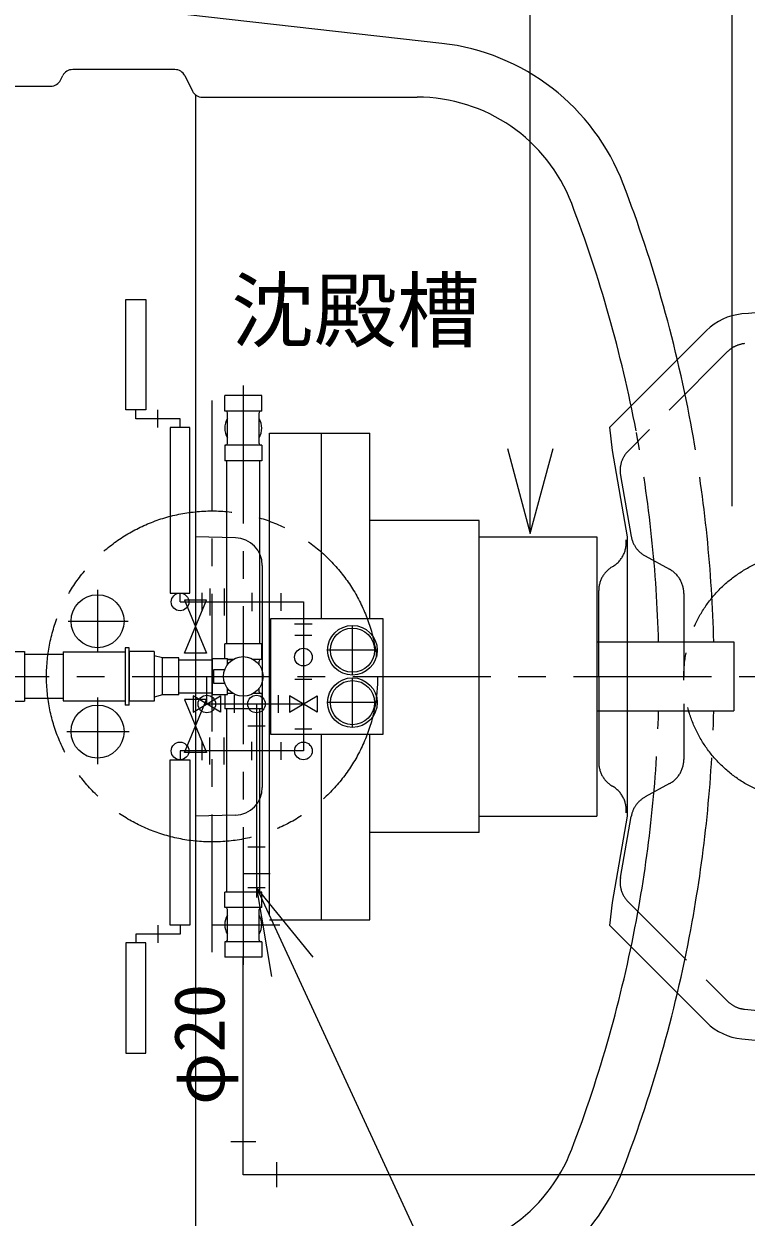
# Model space of a CAD drawing. Units: millimetres, scale not verified. Extents: x -14850 to 14850, y -10500 to 10500.
# Drawn here: x -6578 to -5269, y 537 to 2700 of the extents above; entities that cross this region are included whole.
import ezdxf
from ezdxf.enums import TextEntityAlignment as Align

# ---------------------------------------------------------------- set-up
doc = ezdxf.new("R2010")
doc.units = ezdxf.units.MM
doc.header["$LTSCALE"] = 50
for name, pattern in [('CHAIN1', [8, 5, -1, 1, -1]), ('DASHED3', [4, 3, -1]), ('LONG_DASHED1', [7, 6, -1])]:
    doc.linetypes.add(name, pattern=pattern)
for name, color, linetype, lineweight in [('0-0_空気管', 4, 'Continuous', 25), ('0-1_躯体', 3, 'Continuous', 25), ('0-2_製作', 5, 'Continuous', 25)]:
    doc.layers.add(name, color=color, linetype=linetype, lineweight=lineweight)
doc.styles.add('ＭＳ ゴシック', font='')
doc.styles.get('ＭＳ ゴシック').set_extended_font_data('MS Gothic')

msp = doc.modelspace()

# ---------------------------------------------------------------- linework, layer by layer
at = {"layer": '0-0_空気管', "color": 3}
msp.add_line((-5294.45, 1825.7), (-5294.45, 2864.07), dxfattribs=at)
at = {"layer": '0-0_空気管', "color": 3, "linetype": 'LONG_DASHED1'}
for radius, start, end in [(2400, 1.49223, 10.62198), (2500, 1.43253, 10.25327), (2400, 349.37801, 358.50775), (2500, 349.7467, 358.56744)]:
    msp.add_arc((-7827.2, 1517.32), radius, start, end, dxfattribs=at)
at = {"layer": '0-1_躯体'}
for p, q in [((-5660.63, 1776.16), (-5660.63, 3057.27)), ((-5820.87, 2664.8), (-6280.99, 2716.69)), ((-6304.56, 2617.32), (-6489.84, 2617.32)), ((-6511.67, 2598.38), (-6507.73, 2606.27)), ((-6286.67, 2606.27), (-6272.73, 2578.38)), ((-6774.84, 2587.32), (-6529.56, 2587.32)), ((-6267.2, 2571.6), (-6267.2, 463.05)), ((-6254.84, 2567.32), (-5865.69, 2567.32)), ((-6375.27, 1984.32), (-6375.27, 2000.32)), ((-6335.27, 1968.32), (-6335.27, 2000.32)), ((-6038.81, 1622.32), (-6038.81, 1958.38)), ((-5951.51, 1622.32), (-5951.51, 1958.38)), ((-6210.7, 1576.32), (-6210.7, 1908.32)), ((-6150.7, 1576.32), (-6150.7, 1908.32)), ((-5752.88, 1800.24), (-5951.51, 1800.25)), ((-5752.88, 1234.4), (-5752.88, 1800.24)), ((-6194.89, 1768.6), (-6267.2, 1770.49)), ((-5752.88, 1770.33), (-5539.84, 1770.33)), ((-5539.84, 1770.33), (-5539.84, 1264.32)), ((-5484.16, 1264.31), (-5484.16, 1770.34)), ((-6146.2, 1718.62), (-6146.2, 1316.03)), ((-6295.27, 1652.32), (-6295.27, 1668.32)), ((-6255.27, 1635.82), (-6255.27, 1668.82)), ((-6241.27, 1676.82), (-6241.27, 1627.82)), ((-6215.27, 1676.82), (-6215.27, 1627.82)), ((-6165.27, 1668.82), (-6165.27, 1635.82)), ((-6111.7, 1636.32), (-6111.7, 1668.32)), ((-6055.7, 1612.32), (-6087.7, 1612.32)), ((-6087.2, 1592.32), (-6056.2, 1592.32)), ((-5539.84, 1579.82), (-5291.7, 1579.82)), ((-5291.7, 1579.82), (-5291.7, 1454.82)), ((-6622.2, 1562.32), (-6577.2, 1562.32)), ((-6577.2, 1562.32), (-6577.2, 1472.32)), ((-6507.2, 1557.32), (-6577.2, 1557.32)), ((-6507.2, 1561.82), (-6394.7, 1561.82)), ((-6507.2, 1561.82), (-6507.2, 1472.82)), ((-6387.2, 1465.32), (-6387.2, 1569.32)), ((-6342.2, 1562.32), (-6387.2, 1562.32)), ((-6342.2, 1562.32), (-6342.2, 1472.32)), ((-6327.2, 1483.82), (-6327.2, 1550.82)), ((-6297.2, 1483.82), (-6297.2, 1550.82)), ((-6297.2, 1547.32), (-6236.7, 1547.32)), ((-6236.7, 1484.57), (-6236.7, 1549.77)), ((-6236.4, 1550.07), (-6209.2, 1550.07)), ((-6209.2, 1539.14), (-6209.2, 1550.07)), ((-6209.2, 1547.82), (-6199.61, 1547.82)), ((-6087.2, 1512.32), (-6056.2, 1512.32)), ((-6622.2, 1472.32), (-6577.2, 1472.32)), ((-6507.2, 1477.32), (-6577.2, 1477.32)), ((-6507.2, 1472.82), (-6394.7, 1472.82)), ((-6342.2, 1472.32), (-6387.2, 1472.32)), ((-6297.2, 1487.32), (-6236.7, 1487.32)), ((-6209.2, 1486.82), (-6199.61, 1486.82)), ((-6196.7, 1451.32), (-6196.7, 1483.32)), ((-6116.7, 1451.32), (-6116.7, 1483.32)), ((-6387.2, 1465.32), (-6394.7, 1465.32)), ((-6210.7, 1126.32), (-6210.7, 1458.32)), ((-6156.7, 1467.32), (-6156.7, 1116.76)), ((-6150.7, 1126.32), (-6150.7, 1458.32)), ((-5539.84, 1454.82), (-5291.7, 1454.82)), ((-6241.27, 1357.82), (-6241.27, 1406.82)), ((-6215.27, 1357.82), (-6215.27, 1406.82)), ((-6140.7, 1427.32), (-6172.7, 1427.32)), ((-6087.2, 1422.32), (-6056.2, 1422.32)), ((-6038.81, 1076.27), (-6038.81, 1412.32)), ((-5951.51, 1076.27), (-5951.51, 1412.32)), ((-6255.27, 1365.82), (-6255.27, 1398.82)), ((-6165.27, 1365.82), (-6165.27, 1398.82)), ((-6111.7, 1366.32), (-6111.7, 1398.32)), ((-6295.27, 1382.32), (-6295.27, 1366.32)), ((-6194.89, 1266.05), (-6267.2, 1264.15)), ((-5752.88, 1264.31), (-5539.84, 1264.32)), ((-5752.88, 1234.4), (-5951.51, 1234.39)), ((-6140.7, 1208.06), (-6172.7, 1208.06)), ((-6181.7, 1159.9), (-6131.7, 1159.9)), ((-6172.7, 1134.94), (-6140.7, 1134.94)), ((-6156.72, 1134.92), (-5668.27, 78.4)), ((-6156.72, 1134.92), (-6129.42, 973.58)), ((-6054.29, 1008.46), (-6156.72, 1134.92)), ((-6335.27, 1066.32), (-6335.27, 1034.32)), ((-6132.84, 1076.27), (-5951.51, 1076.27)), ((-6375.27, 1050.32), (-6375.27, 1034.32))]:
    msp.add_line(p, q, dxfattribs=at)
at = {"layer": '0-1_躯体', "linetype": 'DASHED3'}
for p, q in [((-5302.84, 2106.08), (-5483.19, 1925.73)), ((-5497.07, 1881.69), (-5477.55, 1770.95)), ((-5452.35, 1735.79), (-5408.16, 1711.56)), ((-5382.2, 1667.72), (-5382.2, 1366.93)), ((-5408.16, 1323.09), (-5452.35, 1298.86)), ((-5497.07, 1152.96), (-5477.55, 1263.7)), ((-5483.19, 1108.92), (-5302.84, 928.56))]:
    msp.add_line(p, q, dxfattribs=at)
at = {"layer": '0-1_躯体', "linetype": 'CHAIN1'}
for p, q in [((-6180.7, 2044.39), (-6180.7, 986.02)), ((-6237.2, 1017.32), (-6237.2, 2017.32)), ((-6444.76, 1674.33), (-6444.76, 1560.62)), ((-5536.39, 1517.32), (-5536.45, 1673.05)), ((-6498.31, 1617.32), (-6389.29, 1617.32)), ((-5982.84, 1519.82), (-5982.84, 1609.82)), ((-5937.84, 1564.82), (-6027.84, 1564.82)), ((-9982.2, 1517.32), (-4752.01, 1517.32)), ((-5982.84, 1424.82), (-5982.84, 1514.82)), ((-6444.76, 1479.02), (-6444.76, 1358.33)), ((-5937.84, 1469.82), (-6027.84, 1469.82)), ((-6500.32, 1417.32), (-6387.28, 1417.32))]:
    msp.add_line(p, q, dxfattribs=at)
at = {"layer": '0-1_躯体', "linetype": 'LONG_DASHED1'}
for p, q in [((-6387.2, 1562.32), (-6387.2, 1472.32)), ((-5536.39, 1517.32), (-5536.45, 1361.59)), ((-6237.43, 1067.32), (-6114.21, 1067.32))]:
    msp.add_line(p, q, dxfattribs=at)
at = {"layer": '0-1_躯体', "color": 6}
for p, q in [((-6180.7, 614.21), (-6180.7, 1008.32)), ((-6203.2, 674.21), (-6158.2, 674.21)), ((-6120.7, 636.71), (-6120.7, 591.71)), ((-4561.94, 614.21), (-6180.7, 614.21))]:
    msp.add_line(p, q, dxfattribs=at)
at = {"layer": '0-1_躯体'}
for points in [[(-6357.27, 2200.32), (-6357.27, 2000.32), (-6393.27, 2000.32), (-6393.27, 2200.32)], [(-6277.27, 1668.32), (-6277.27, 1968.32), (-6313.27, 1968.32), (-6313.27, 1668.32)], [(-6247.2, 1655.32), (-6287.2, 1655.32), (-6247.2, 1559.32), (-6287.2, 1559.32)], [(-6130.84, 1622.32), (-5927.84, 1622.32), (-5927.84, 1412.32), (-6130.84, 1412.32)], [(-6247.2, 1475.32), (-6287.2, 1475.32), (-6247.2, 1379.32), (-6287.2, 1379.32)], [(-6221.7, 1452.32), (-6271.7, 1482.32), (-6271.7, 1452.32), (-6221.7, 1482.32)], [(-6046.7, 1452.32), (-6096.7, 1482.32), (-6096.7, 1452.32), (-6046.7, 1482.32)], [(-6277.27, 1366.32), (-6277.27, 1066.32), (-6313.27, 1066.32), (-6313.27, 1366.32)], [(-6357.27, 834.32), (-6357.27, 1034.32), (-6393.27, 1034.32), (-6393.27, 834.32)]]:
    msp.add_lwpolyline(points, close=True, dxfattribs=at)
for points in [[(-5484.16, 1770.34), (-5511.76, 1926.87), (-5516.38, 1968.91), (-5341.02, 2144.27)], [(-6295.27, 1968.32), (-6295.27, 1984.32), (-6375.27, 1984.32)], [(-6132.84, 1084.27), (-6132.84, 1958.38), (-5951.51, 1958.38)], [(-5702.04, 1930.71), (-5660.63, 1776.16), (-5619.22, 1930.71)], [(-6295.27, 1652.32), (-6071.7, 1652.32), (-6071.7, 1382.32), (-6295.27, 1382.32)], [(-6387.2, 1569.32), (-6394.7, 1569.32), (-6394.7, 1465.32)], [(-6297.2, 1550.82), (-6327.2, 1550.82), (-6342.2, 1554.82)], [(-6071.7, 1467.32), (-6246.7, 1467.32), (-6246.7, 1517.32), (-6234.7, 1517.32)], [(-6214.52, 1529.32), (-6234.7, 1529.32), (-6234.7, 1505.32), (-6214.52, 1505.32)], [(-6236.7, 1484.57), (-6209.2, 1484.57), (-6209.2, 1495.51)], [(-6297.2, 1483.82), (-6327.2, 1483.82), (-6342.2, 1479.82)], [(-5341.02, 890.38), (-5516.38, 1065.74), (-5511.76, 1107.78), (-5484.16, 1264.31)], [(-6295.27, 1066.32), (-6295.27, 1050.32), (-6375.27, 1050.32)]]:
    msp.add_lwpolyline(points, dxfattribs=at)
at = {"layer": '0-1_躯体', "linetype": 'CHAIN1'}
for centre, radius in [((-6237.2, 1517.32), 300), ((-5157.2, 1517.32), 225)]:
    msp.add_circle(centre, radius, dxfattribs=at)
at = {"layer": '0-1_躯体'}
for centre, radius in [((-6295.27, 1652.32), 16), ((-6444.76, 1617.32), 48), ((-5982.84, 1564.82), 45), ((-5982.84, 1564.82), 40), ((-6071.7, 1552.32), 16), ((-6180.7, 1517.32), 35.89), ((-5982.84, 1469.82), 45), ((-5982.84, 1469.82), 40), ((-6246.7, 1467.32), 16), ((-6156.7, 1467.32), 16), ((-6444.76, 1417.32), 48), ((-6295.27, 1382.32), 16), ((-6071.7, 1382.32), 16)]:
    msp.add_circle(centre, radius, dxfattribs=at)
for centre, radius, start, end in [((-5865.69, 2267.32), 400, 20.92482, 83.56573), ((-6489.84, 2597.32), 20, 90, 153.43494), ((-6304.56, 2597.32), 20, 26.56505, 90), ((-6529.56, 2607.32), 20, 270, 333.43494), ((-6254.84, 2587.32), 20, 206.56503, 270), ((-5865.69, 2267.32), 300, 20.92482, 90), ((-7827.2, 1517.32), 2500, 10.25327, 20.92482), ((-7827.2, 1517.32), 2400, 10.68541, 20.92482), ((-5267.48, 2070.73), 104, 95.38419, 135), ((-5127.2, 582.32), 1599, 88.35376, 95.38417), ((-6196.2, 1718.62), 50, 0, 88.49998), ((-6236.4, 1549.77), 0.3, 90, 180), ((-6196.2, 1316.03), 50, 271.5, 0), ((-7827.2, 1517.32), 2400, 339.07516, 349.37801), ((-7827.2, 1517.32), 2500, 339.07516, 349.7467), ((-5267.48, 963.92), 104, 225, 264.6158), ((-5127.2, 2452.32), 1599, 264.6158, 271.64621), ((-5865.69, 767.32), 300, 270, 339.07516), ((-5865.69, 767.32), 400, 276.43425, 339.07516)]:
    msp.add_arc(centre, radius, start, end, dxfattribs=at)
at = {"layer": '0-1_躯体', "linetype": 'DASHED3'}
for centre, radius, start, end in [((-5267.48, 2070.73), 50, 95.38419, 135), ((-5127.2, 582.32), 1545, 88.35376, 95.38417), ((-5447.83, 1890.37), 50, 135, 190), ((-5428.31, 1779.63), 50, 190, 241.2621), ((-5432.2, 1667.72), 50, 0, 61.2621), ((-5432.2, 1366.93), 50, 298.73788, 0), ((-5428.31, 1255.02), 50, 118.73788, 170), ((-5447.83, 1144.27), 50, 170, 225), ((-5267.48, 963.92), 50, 225, 264.6158), ((-5127.2, 2452.32), 1545, 264.6158, 271.64621)]:
    msp.add_arc(centre, radius, start, end, dxfattribs=at)
at = {"layer": '0-1_躯体', "linetype": 'CHAIN1'}
for centre, start, end in [((-5536.69, 1759.54), 300.15831, 5.89587), ((-5486.45, 1673.07), 120.15829, 180.02382), ((-5486.45, 1361.57), 179.97614, 239.84166), ((-5536.69, 1275.11), 354.10411, 59.84167)]:
    msp.add_arc(centre, 50, start, end, dxfattribs=at)
at = {"layer": '0-2_製作', "color": 3}
for p, q in [((-6147.2, 2026.32), (-6214.2, 2026.32)), ((-6214.2, 1998.23), (-6214.2, 2026.32)), ((-6147.2, 1998.23), (-6147.2, 2026.32)), ((-6147.2, 1998.23), (-6214.2, 1998.23)), ((-6209.3, 1939.52), (-6209.3, 1995.13)), ((-6152.1, 1939.52), (-6152.1, 1995.13)), ((-6214.2, 1936.42), (-6214.2, 1908.32)), ((-6147.2, 1936.42), (-6214.2, 1936.42)), ((-6147.2, 1936.42), (-6147.2, 1908.32)), ((-6147.2, 1908.32), (-6214.2, 1908.32)), ((-6147.2, 1576.32), (-6214.2, 1576.32)), ((-6214.2, 1550.07), (-6214.2, 1576.32)), ((-6147.2, 1548.23), (-6147.2, 1576.32)), ((-6198.95, 1548.23), (-6209.2, 1548.23)), ((-6147.2, 1548.23), (-6162.45, 1548.23)), ((-6152.1, 1539), (-6152.1, 1545.13)), ((-6152.1, 1489.52), (-6152.1, 1495.65)), ((-6214.2, 1484.57), (-6214.2, 1458.32)), ((-6198.95, 1486.42), (-6209.2, 1486.42)), ((-6147.2, 1486.42), (-6162.45, 1486.42)), ((-6147.2, 1486.42), (-6147.2, 1458.32)), ((-6147.2, 1458.32), (-6214.2, 1458.32)), ((-6147.2, 1126.32), (-6214.2, 1126.32)), ((-6214.2, 1098.23), (-6214.2, 1126.32)), ((-6147.2, 1098.23), (-6147.2, 1126.32)), ((-6147.2, 1098.23), (-6214.2, 1098.23)), ((-6209.3, 1039.52), (-6209.3, 1095.13)), ((-6152.1, 1039.52), (-6152.1, 1095.13)), ((-6214.2, 1036.42), (-6214.2, 1008.32)), ((-6147.2, 1036.42), (-6214.2, 1036.42)), ((-6147.2, 1036.42), (-6147.2, 1008.32)), ((-6147.2, 1008.32), (-6214.2, 1008.32))]:
    msp.add_line(p, q, dxfattribs=at)
for centre, radius, start, end in [((-6212.4, 1995.13), 3.1, 0, 90), ((-6149, 1995.13), 3.1, 90, 180), ((-6180.7, 1967.32), 33.5, 148.62476, 211.37523), ((-6180.7, 1967.32), 33.5, 328.62476, 31.37523), ((-6212.4, 1939.52), 3.1, 270, 0), ((-6149, 1939.52), 3.1, 180, 270), ((-6149, 1545.13), 3.1, 90, 180), ((-6149, 1489.52), 3.1, 180, 270), ((-6180.7, 1067.32), 33.5, 148.62476, 211.37523), ((-6212.4, 1095.13), 3.1, 0, 90), ((-6149, 1095.13), 3.1, 90, 180), ((-6180.7, 1067.32), 33.5, 328.62476, 31.37523), ((-6212.4, 1039.52), 3.1, 270, 0), ((-6149, 1039.52), 3.1, 180, 270)]:
    msp.add_arc(centre, radius, start, end, dxfattribs=at)

# ---------------------------------------------------------------- texts
at = {"layer": '0-1_躯体', "color": 4, "style": 'ＭＳ ゴシック'}
msp.add_text('沈殿槽', height=110, dxfattribs=at).set_placement((-6202.59, 2092.87), align=Align.BOTTOM_LEFT)
msp.add_text('φ20', height=91.79, rotation=90, dxfattribs=at).set_placement((-6187.15, 740.43), align=Align.BOTTOM_LEFT)

doc.saveas('drawing.dxf')
